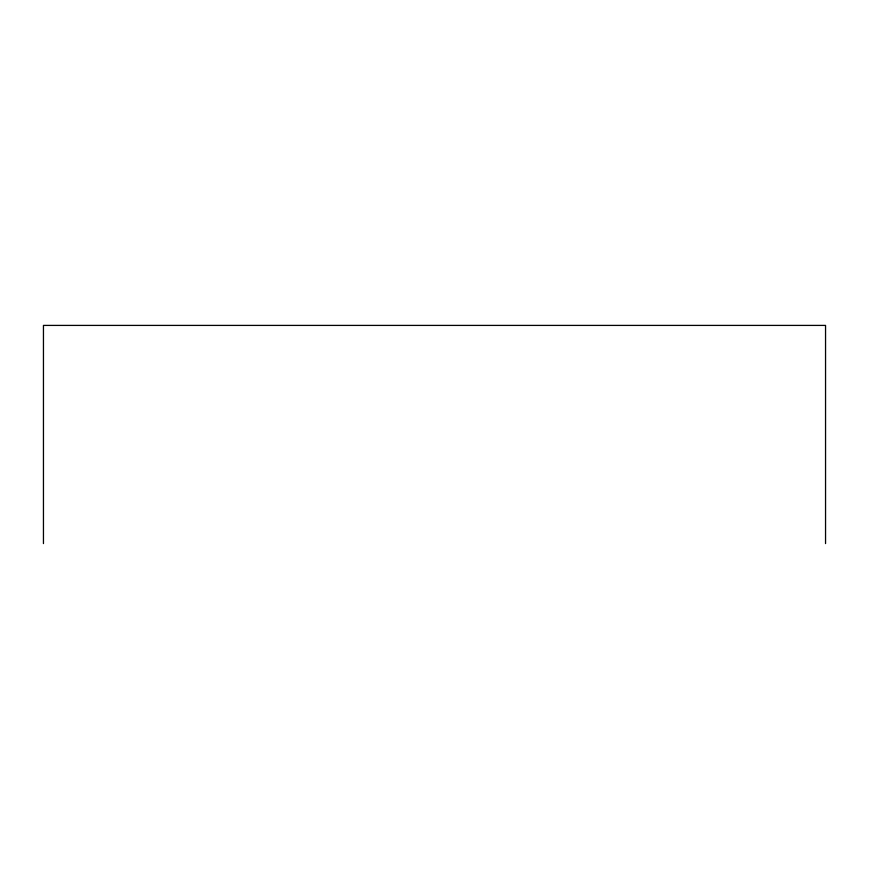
<?xml version="1.0" encoding="UTF-8"?>
<svg xmlns="http://www.w3.org/2000/svg" width="869" height="869" viewBox="0 0 869 869"><rect width="100%" height="100%" fill="white"/><g stroke="black" fill="none" stroke-linecap="round" stroke-linejoin="round"><path stroke-width="1.3" d="M825.55 543.592L825.55 325.408L43.45 325.408L43.45 543.592"/></g></svg>
